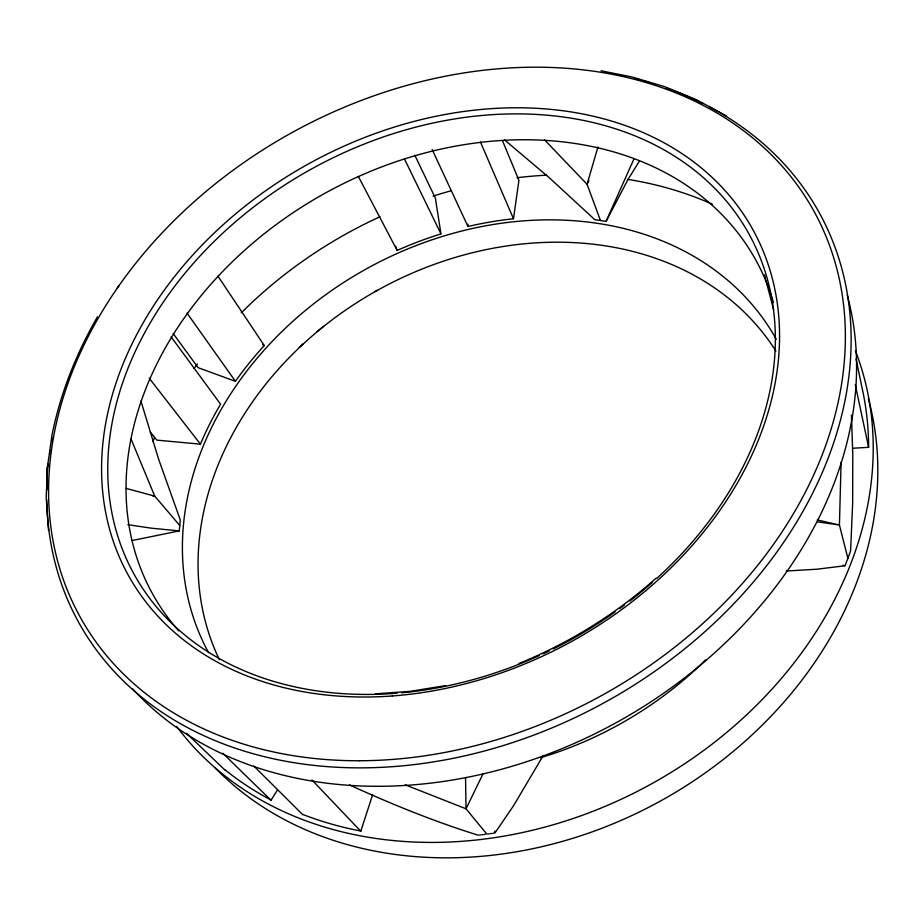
<?xml version="1.0" encoding="UTF-8"?>
<svg xmlns="http://www.w3.org/2000/svg" width="924" height="924" viewBox="0 0 924 924"><rect width="100%" height="100%" fill="white"/><g stroke="black" fill="none" stroke-linecap="round" stroke-linejoin="round"><path stroke-width="1.39" d="M841.106 462.162L839.419 525.017L847.897 558.327L845.021 565.754L816.897 569.219L786.139 571.02M46.928 489.882L47.459 466.874L51.975 435.227C60.303 393.497 76.23 353.615 97.459 316.817M46.985 482.432L47.459 466.874L46.2 497.574L48.533 530.526M132.005 540.552L179.256 530.907L180.284 519.969L158.582 459.066L140.945 401.051M432.166 149.549L467.971 226.507A328.205 263.733 -29 0 1 513.478 218.757L518.93 180.284L502.737 141.291M597.955 146.985L587.063 184.257L600.45 220.513L606.052 221.437L628.181 179.141M372.626 794.767L360.776 831.219L311.966 779.971M847.897 558.327L850.577 550.889L852.644 503.73L852.783 455.047L851.454 415.072M633.737 159.425L606.052 221.437M482.952 773.942L466.031 808.8L486.856 834.141M588.958 180.48L587.063 184.257L544.582 139.894M543.035 755.901L513.652 805.555L494.964 832.986L494.871 831.08M639.212 161.457L628.84 178.101M277.142 790.436L270.998 800.23L222.811 753.233M656.052 578.205C615.684 614.275 569.126 643.023 519.034 663.478M153.165 496.442L154.735 496.142L179.718 525.444M445.576 685.62L410.233 691.337L375.433 693.832M493.878 833.148L492.792 833.309M491.718 833.46L490.09 833.691M489.015 833.852L487.93 833.991M485.227 834.349L484.153 834.488M483.067 834.626L481.45 834.822M480.376 834.949L479.29 835.077M478.216 835.204C434.315 821.563 391.441 804.111 349.595 784.961M856.051 358.951L863.189 393.278A385.793 310.891 -29 0 1 868.618 447.32L853.302 448.221M179.256 530.907L151.317 528.17L127.847 524.693M171.113 336.867L220.582 404.192A328.205 263.744 -29 0 0 200.439 444.167L156.826 440.124L150.3 432.074M817.544 521.875L839.419 525.017L817.266 519.935M600.45 220.513L594.813 219.693L549.537 177.962L504.527 139.87M601.027 70.778L632.224 77.027L664.841 86.74L695.945 99.538M843.15 565.269L845.021 565.754M126.138 488.415L154.735 496.142L130.908 438.669M405.324 784.88L466.031 808.8L465.557 777.973M696.869 99.931L726.183 115.835M262.716 344.652L264.252 345.541L217.925 276.103M186.498 733.217L224.694 769.842M253.834 766.031L302.645 814.61M149.203 378.193L200.439 444.167M173.215 333.599L198.152 367.694L235.424 381.312L187.098 313.19M358.373 176.519L397.124 250.369L396.361 248.279M404.423 158.847L440.956 233.864L435.389 198.175L414.841 155.267M480.468 142.053L513.478 218.757M395.599 246.188L395.98 247.239M764.46 274.867L765.499 278.829M765.846 280.134L773.596 309.621M855.289 384.742L868.618 447.32M467.879 224.162L467.971 226.507M178.678 630.849A344.721 266.909 -29 0 1 325.444 193A344.721 266.909 -29 0 1 773.446 302.598M847.273 295.23A415.072 322.488 -29 0 1 616.239 722.649A415.072 322.488 -29 0 1 132.444 688.646M705.578 659.944A324.22 260.533 -29 0 1 540.367 757.772M208.628 652.725A324.22 260.533 -29 0 1 367.071 268.491A324.22 260.533 -29 0 1 776.264 339.258M855.37 350.658A390.24 314.53 -29 0 1 651.709 783.748A390.24 314.53 -29 0 1 176.669 726.483M152.818 441.626A390.24 314.53 -29 0 1 154.47 437.814M194.075 368.537A390.24 314.53 -29 0 1 197.389 363.952M241.268 312.843A390.24 314.53 -29 0 1 380.03 216.724M433.067 196.154A390.24 314.53 -29 0 1 450.993 190.806M517.093 177.708A390.24 314.53 -29 0 1 546.8 175.179M627.685 179.372A390.24 314.53 -29 0 1 712.427 204.25M360.891 831.057A385.793 310.891 -29 0 1 302.76 814.437M271.148 800.057A385.793 310.891 -29 0 1 224.855 769.657M235.401 381.346A328.205 263.744 -29 0 1 264.218 345.599M396.997 250.473A328.205 263.744 -29 0 1 440.817 233.957M397.343 693.173A351.386 268.734 -29 0 1 131.404 360.048A351.386 268.734 -29 0 1 636.786 136.625A351.386 268.734 -29 0 1 656.606 578.563M652.471 582.27A351.386 268.734 -29 0 1 629.798 601.039M624.208 605.301A351.386 268.734 -29 0 1 619.669 608.662M615.072 611.965A351.386 268.734 -29 0 1 553.187 648.983M549.422 650.819A351.386 268.734 -29 0 1 543.104 653.822M539.293 655.578A351.386 268.734 -29 0 1 401.64 692.804M709.32 106.826A423.169 324.774 -29 0 1 620.397 693.485A423.169 324.774 -29 0 1 46.754 499.919M46.778 488.796A423.169 324.774 -29 0 1 47.147 479.048M48.094 466.516A423.169 324.774 -29 0 1 48.383 463.675M49.584 453.73A423.169 324.774 -29 0 1 49.988 450.889M51.605 440.967A423.169 324.774 -29 0 1 52.125 438.138M117.14 288.311A423.169 324.774 -29 0 1 118.792 285.966M634.88 78.621A423.169 324.774 -29 0 1 638.958 79.672M644.375 81.139A423.169 324.774 -29 0 1 648.405 82.282M665.638 87.815A423.169 324.774 -29 0 1 703.083 103.615M299.261 347.412A322.21 261.873 -29 0 1 303.338 343.613M317.013 331.658A322.21 261.873 -29 0 1 323.55 326.322M374.901 291.637A322.21 261.873 -29 0 1 377.35 290.252M219.415 659.748A318.537 258.558 -29 0 1 378.101 289.951A318.537 258.558 -29 0 1 775.906 351.062M868.306 398.452A383.356 312.081 -29 0 1 664.887 798.544A383.356 312.081 -29 0 1 215.234 767.994M392.319 695.968A356.918 272.638 -29 0 0 755.278 234.095A356.918 272.638 -29 0 0 174.093 277.131A356.918 272.638 -29 0 0 392.319 695.968M359.448 760.752A419.265 321.24 -29 0 0 827.338 239.639A419.265 321.24 -29 0 0 154.158 241.522A419.265 321.24 -29 0 0 359.448 760.752"/></g></svg>
